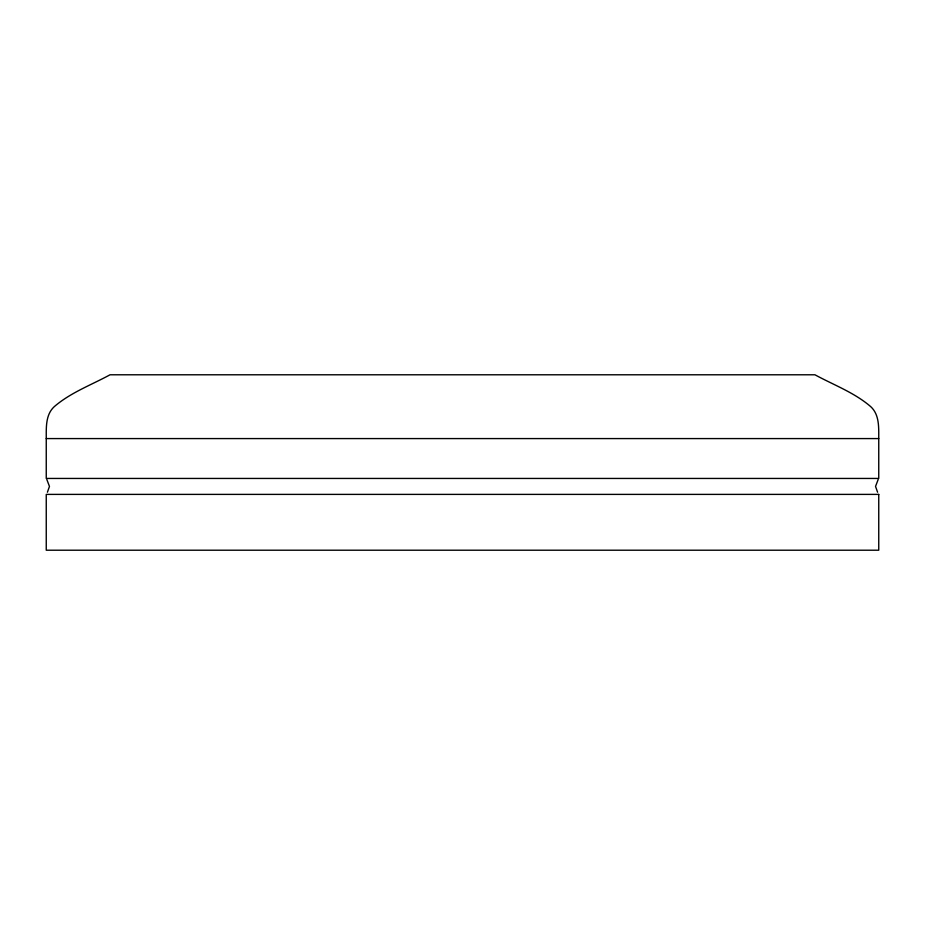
<?xml version="1.0" encoding="UTF-8"?>
<svg xmlns="http://www.w3.org/2000/svg" width="925" height="925" viewBox="0 0 925 925"><rect width="100%" height="100%" fill="white"/><g stroke="black" fill="none" stroke-linecap="round" stroke-linejoin="round"><path stroke-width="1.39" d="M46.25 438.577C46.296 427.662 45.429 414.805 54.228 406.688C70.543 392.582 91.274 384.997 110.029 374.787L814.948 374.787C833.714 384.997 854.446 392.582 870.772 406.688C879.571 414.805 878.704 427.662 878.75 438.577L878.75 478.445L46.25 478.445L46.25 438.577L878.75 438.577M47.406 492.227L49.464 486.423L46.863 479.589M878.137 479.589L875.536 486.423L877.594 492.227M878.75 494.389L46.25 494.389L46.25 550.213L878.75 550.213L878.75 494.389"/></g></svg>
